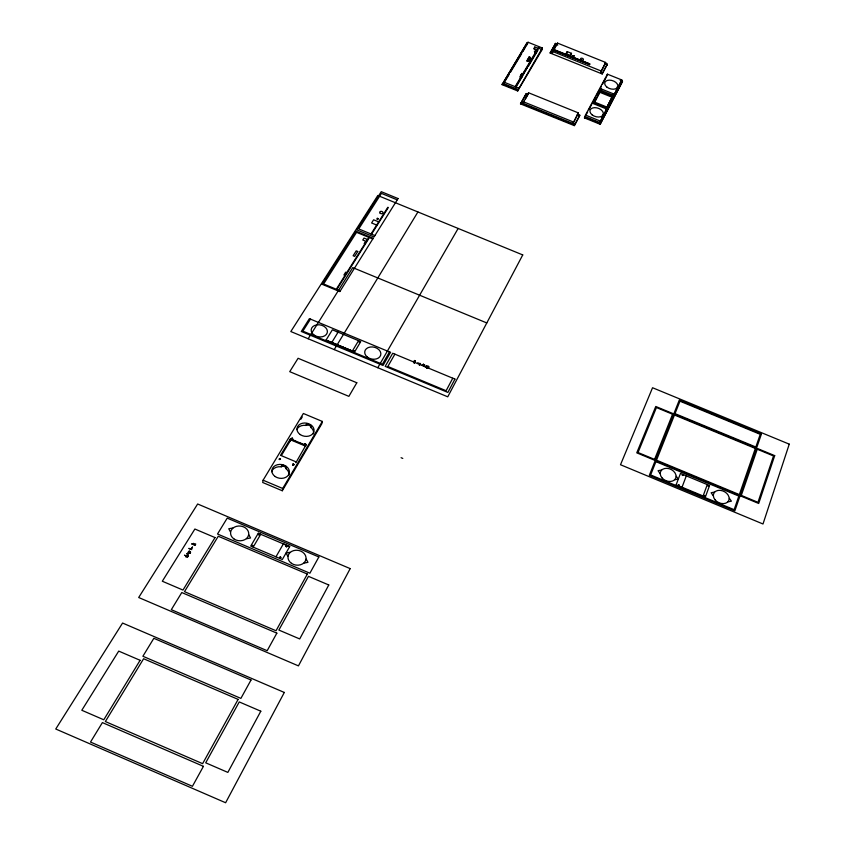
<?xml version="1.0" encoding="UTF-8"?>
<svg xmlns="http://www.w3.org/2000/svg" width="845" height="845" viewBox="0 0 845 845"><rect width="100%" height="100%" fill="white"/><g stroke="black" fill="none" stroke-linecap="round" stroke-linejoin="round"><path stroke-width="1.27" d="M286.941 546.504L286.508 546.039M305.721 444.755C305.827 443.889 304.939 445.759 305.784 444.058M280.635 557.594L280.72 557.214M286.909 546.588L286.075 546.62L286.413 545.902M286.212 546.472L286.835 546.652L286.223 546.662M292.528 439.157L292.581 438.513M293.796 464.285L293.711 465.077M280.392 458.729L280.392 459.437M280.424 458.803L280.413 459.289M535.276 51.239L536.163 50.003L535.614 52.327M534.642 53.531L535.308 51.112M305.679 444.491L305.721 444.692M291.536 438.502L291.831 439.569L292.433 438.449L292.095 439.58L292.391 438.397M293.5 464.021C292.803 464.718 294.102 464.602 293.5 464.856M280.318 458.634L279.315 459.279L280.276 459.015M293.743 464.845L293.743 464.391M263.091 480.203L262.71 482.495L282.293 490.755L321.85 423.725L322.315 421.423L303.366 413.49L263.091 480.203L282.705 488.484L282.293 490.755M279.325 459.31L279.558 458.539L279.42 459.437M279.695 557.246L280.762 557.732M279.674 458.476L279.695 459.585M290.025 441.143L290.448 438.84L305.827 445.304L305.658 446.171L290.3 439.727M252.792 545.754L252.761 545.564M295.877 462.711L305.827 445.304M502.099 84.648L527.048 42.884L502.099 84.648L517.7 90.954L542.025 49.76L542.236 48.999L541.92 49.528L538.349 48.091M503.979 82.155L503.567 83.697L518.238 89.623L542.342 47.996L528.051 42.25L503.979 82.155L518.661 88.081M515.577 85.968L515.577 87.88L515.577 85.968L521.481 76.018L521.101 77.413L520.161 77.032L520.541 75.638L521.819 73.494L522.759 73.874L536.015 51.556M523.002 51.46L528.051 42.25M520.161 77.032L521.819 73.494M517.7 90.954L518.238 89.623M521.724 77.518L527.185 67.684L521.566 76.187L521.724 77.518L516.189 86.845M521.101 77.413L522.759 73.874M527.037 61.347L529.16 56.932L530.502 57.471L528.949 60.935M526.414 68.646L526.731 67.505M534.188 49.306L534.822 47.014L537.959 48.271L538.994 47.478L515.725 86.655M577.917 114.424L579.786 115.184L579.554 115.945L574.315 125.63L520.499 103.872L526.277 93.563L528.136 94.313L528.558 92.781L578.381 112.903L572.984 123.539L578.381 112.903M534.811 53.668L535.91 50.098M535.635 51.45L535.318 53.848M536.438 50.108L535.55 53.689L536.237 52.221M536.29 52.01L537.061 49.781L533.924 48.524L534.822 47.014M534.336 51.239L536.427 52.073L537.061 49.781M537.959 48.271L536.427 52.073M528.558 92.781L522.918 103.291L524.217 101.041M526.277 93.563L520.499 103.872M541.92 49.528L542.342 47.996M550.158 53.034L555.566 43.37L550.158 53.034L602.2 73.969L607.323 64.167L604.914 63.195M550.38 52.274L552.186 53.003L553.633 49.739L589.778 63.935L553.792 49.464L553.475 50.299L589.609 64.505L553.623 50.035M553.475 50.299L553.633 49.739M552.186 53.003L557.499 43.095L605.696 62.467L600.626 72.48L602.432 73.209L607.323 64.167M566.551 53.89L567.217 51.608L571.484 53.33L570.819 55.601L566.551 53.89L565.548 55.643M589.461 64.769L589.778 63.935M574.315 125.63L579.786 115.184M620.145 80.328L622.49 81.278L622.247 82.028L600.151 124.268L584.465 117.92L585.479 115.078L607.407 74.17L621.783 79.948L599.76 122.557L585.004 116.589M600.626 72.48L605.696 62.467M607.059 107.135L594.616 102.118L594.341 102.984L600.277 91.524L612.636 96.488L606.794 108.002L594.162 102.974L594.605 101.558L601.334 88.978L613.692 93.953L605.485 110.125L613.692 93.953M602.2 73.969L602.432 73.209M600.277 91.524L601.334 88.978M607.407 74.17L606.689 76.43M599.76 122.557L621.783 79.948M600.151 124.268L622.49 81.278M606.615 107.98L607.069 106.586M612.636 96.488L612.361 97.355L600.013 92.38M280.762 557.267L279.875 557.299L280.413 557.774M738.836 496.078L734.136 509.672L650.629 474.943L655.921 461.645M755.842 447.026L760.246 434.319L679.961 401.185L675.018 413.627M292.645 464.676L293.299 465.215L293.342 464.011M251.831 545.458L252.623 545.923L251.863 545.859M703.114 496.004L707.286 484.597M305.151 445.104C306.059 443.266 305.256 444.734 305.489 444.618M280.223 557.151L280.297 557.816M292.106 438.238L292.043 439.284L292.286 438.259M682.021 487.238L686.309 475.883M280.054 459.205L279.758 458.972M292.074 439.347L292.021 438.323L292.243 439.516M293.595 464.232L293.236 465.141M601.714 91.07L601.165 92.052L601.777 91.566M612.255 96.024L612.319 95.337L611.759 96.383M259.394 534.441L258.306 534.494L259.235 534.79M305.52 444.766C304.644 445.695 304.337 443.245 305.605 444.385M305.436 445.061C305.837 443.192 304.253 444.66 304.728 444.047M534.663 53.436L535.54 52.295M452.772 378.201L446.118 390.728L387.834 366.487L394.879 354.161M594.605 101.558L593.465 103.692L605.939 108.73M594.162 102.974L594.616 102.118M584.465 117.92L587.687 111.91M588.849 109.734L591.764 104.294M592.345 103.206L595.281 97.735M596.454 95.548L599.38 90.066M599.992 88.936L601.207 86.665M602.422 84.384L606.076 77.571M251.863 545.405L252.877 545.405M252.94 545.859L251.926 545.944M429.08 366.709L428.721 367.755M420.092 364.174L419.3 365.23L420.535 363.382M417.705 362.79L419.395 363.382M292.697 464.539L292.645 464.866M289.698 546.578L282.336 559.506L250.722 546.081L258.274 533.269L289.698 546.578L283.371 543.895L275.966 556.813M569.984 55.96L571.484 53.33M565.706 54.238L567.217 51.608M389.471 351.921L382.394 364.227L302.848 331.145L310.474 319.114M377.778 367.712L458.148 228.456M553.792 49.464L557.499 43.095M525.527 98.802L528.136 94.313M253.173 547.137L260.714 534.304L258.274 533.269M282.705 488.484L322.315 421.423M528.167 66.649L537.874 50.288M529.16 56.932L526.9 60.713L528.252 61.262L530.502 57.471M354.562 351.995L360.762 341.591L332.381 329.803L326.022 340.123L354.562 351.995L326.022 340.123M358.555 340.672L352.344 351.066L331.747 342.521L338.084 332.18L336.458 331.504M300.894 419.194L302.257 416.934M503.229 84.257L509.039 74.613M510.369 72.406L521.671 53.668M290.448 438.84L280.519 455.318L296.035 461.845M281.438 455.423L291.103 439.389M334.229 349.598L417.916 211.968M611.495 95.95L611.759 95.411M600.879 91.672L601.397 91.598M191.561 548.489L192.364 547.18M191.72 548.563L192.502 547.042M364.892 243.761L336.88 288.325L337.408 288.546L368.864 238.48L368.346 238.269L365.927 242.124A1.257 0.877 12.3 0 0 365.568 241.923L365.579 241.913M365.114 243.55L365.853 242.367M371.039 233.98L387.813 207.31L388.32 207.511L371.557 234.192M308.161 338.75L352.766 267.611L486.794 322.948M292.75 464.254L293.532 464.644M292.951 464.148L293.479 464.137M259.373 534.917L259.045 534.959M258.38 534.357L259.13 534.22M291.43 439.062L291.662 438.375M612.435 95.665L612.498 95.569M305.489 444.322L304.95 444.396L305.499 444.185M304.791 444.248L305.013 444.892M612.276 95.305L611.843 96.414L612.414 95.432M353.717 350.622L354.287 350.749M354.213 351.055L353.696 350.971M359.051 341.686L359.621 341.813M359.505 342.13L359.019 342.014M279.473 458.867L280.191 459.236M280.022 459.426L279.621 458.634M427.021 365.98L425.151 366.941L426.915 365.885M678.641 484.724L679.211 484.977M679.031 485.252L678.535 484.998M601.724 91.725L601.555 91.175M305.182 443.9L305.14 444.903M293.247 464.148L292.951 465.099L293.321 464.602M305.045 443.921L304.844 445.019M704.434 495.434L704.984 495.719M704.857 495.962L704.307 495.698M292.053 438.893L291.979 438.323L291.895 439.506M291.81 438.83L292.37 439.009M708.004 485.632L708.554 485.896M708.427 486.16L707.878 485.896M682.369 474.985L682.908 475.249M682.781 475.503L682.242 475.249M304.876 444.206L305.277 444.248M283.202 465.099L281.617 465.574L281.322 466.841A8.799 6.929 8.7 0 0 271.657 471.721M281.417 466.672L283.688 465.986M307.929 423.736L306.386 424.179L306.091 425.436A8.587 6.633 9.9 0 0 296.88 429.587M306.186 425.288L308.383 424.644M612.213 95.844L612.034 95.242M601.555 91.535C600.975 91.915 600.732 91.175 601.703 91.471M728.136 501.824L731.4 501.169L729.372 498.318M714.405 492.096L711.141 492.751L713.148 495.592M304.01 563.119L307.971 562.337L306.228 559.136M290.057 552.281L286.085 553.053L287.807 556.242M674.954 479.717L678.25 479.083L676.285 476.263M661.371 470.063L658.075 470.697L660.019 473.517M246.55 538.74L250.553 537.99L248.884 534.832M232.776 527.998L228.763 528.748L230.421 531.896M415.011 361.723L413.627 361.84L414.937 361.607L414.272 360.435L415.085 361.586M293.13 464.56L293.067 465.141M305.151 444.206L304.929 444.829M365.315 241.807L364.227 243.55M555.26 43.898L557.066 44.616M605.221 63.977L607.027 64.695M555.355 44.13L557.763 45.102M604.671 63.945L607.08 64.917M291.736 439.358L291.609 439.463M552.619 51.471L601.091 70.969M526.731 43.422L527.639 43.782M526.086 44.479L526.995 44.838M528.727 58.506L530.079 59.044M600.89 90.383L613.238 95.348M521.439 74.888L522.379 75.268M520.541 75.638L522.03 76.377M585.479 115.078L600.246 121.046M502.31 83.877L517.911 90.183M584.698 117.17L600.394 123.507M577.114 114.962L579.554 115.945M523.34 101.749L573.459 122.018M521.048 102.53L574.864 124.299M520.71 103.101L574.547 124.88M397.234 199.864L381.422 193.389L358.745 228.921L374.895 235.565M378.634 221.855L373.617 219.795L371.61 222.974L376.638 225.034M372.751 238.987L356.569 232.333L323.603 283.983L340.281 290.881M367.554 239.526L364.005 238.058L362.78 240.012L366.329 241.469M364.47 243.645L364.491 243.656A1.257 0.877 12.3 0 0 364.86 243.772M346.746 272.629L345.679 272.185L343.926 274.963L344.992 275.407M672.578 414.23L656.428 407.554L638.017 452.519L654.558 459.384M757.247 449.234L773.513 455.951L757.965 502.321L741.308 495.402M401.09 457.705L402.79 458.423M292.064 439.791L293.025 440.192M293.975 440.594L295.412 441.206M300.207 443.213L301.158 443.614M302.119 444.016L303.08 444.417M190.579 549.123L188.836 548.373L191.815 549.641M187.389 557.362L185.784 556.876M188.34 555.492L186.766 553.57L188.477 555.408M310.548 424.824L310.738 427.39A8.587 6.633 9.9 0 1 313.463 433.897M310.126 425.373L310.833 427.232M285.885 466.229L286.085 468.838A8.799 6.929 8.7 0 1 288.905 475.08M285.547 466.936L286.18 468.679M580.515 60.417A1.5 0.929 17.3 0 1 581.36 60.417M602.929 114.656A6.918 4.394 17.9 0 1 601.408 117.539M617.368 86.539A6.792 4.236 18.1 0 1 616.364 89.496M281.522 465.743A8.809 6.94 8.7 0 1 286.275 467.739M306.302 424.338A8.598 6.633 9.9 0 1 310.96 426.292M572.678 55.569L574.251 55.981L572.678 55.569M423.461 364.248L423.366 365.684C425.753 362.42 424.01 368.821 424.57 364.934L423.366 365.896L423.271 364.396L421.972 365.315L423.461 364.248M304.686 444.174L304.686 444.143M789.251 444.153L762.993 523.995L620.505 464.739L652.551 387.739L789.251 444.153M774.707 455.635L758.694 503.472L741.044 496.142L757.5 448.526L774.707 455.635M755.345 448.441L739.354 494.589L656.502 460.187L674.468 415.011L755.345 448.441M739.819 496.48L734.854 510.834L649.351 475.281L654.949 461.243L739.819 496.48M756.55 448.125L740.072 495.74L655.234 460.514L673.792 413.934L756.55 448.125M761.429 434.013L756.793 447.417L674.067 413.237L679.295 400.107L761.429 434.013M709.546 485.537L705.395 496.934L676.148 484.776L680.468 473.453L709.546 485.537M672.852 413.543L654.273 460.113L636.76 452.835L655.773 406.477L672.852 413.543M292.581 438.851L292.433 439.389L292.55 438.84M522.749 254.926L447.744 396.823L290.817 331.536L377.81 195.522L522.749 254.926M454.937 379.109L447.882 392.439L385.204 366.371L392.714 353.263L454.937 379.109M284.311 692.456L225.626 802.75L55.749 729.013L122.578 623.05L284.311 692.456M350.189 568.611L298.443 665.881L138.686 597.51L197.656 503.99L350.189 568.611M260.809 711.205L227.854 772.404L205.705 762.813L239.251 701.931L260.809 711.205M328.779 584.972L299.711 638.947L278.871 630.053L308.467 576.343L328.779 584.972M428.204 366.223L426.989 368.431L428.204 366.223M238.121 699.396L202.62 763.669L105.35 721.545L143.618 658.741L238.121 699.396M307.348 574.061L276.03 630.75L184.495 591.658L218.263 536.248L307.348 574.061M203.434 766.341L192.438 786.294L90.51 742.058L102.393 722.591L203.434 766.341M251.018 680.014L240.888 698.393L142.889 656.259L153.843 638.313L251.018 680.014M276.854 633.148L267.178 650.703L171.313 609.689L181.781 592.546L276.854 633.148M318.861 556.961L309.893 573.216L217.514 534.008L227.21 518.133L318.861 556.961M415.455 360.931L414.23 363.128L415.455 360.931M390.559 352.365L383.028 365.462L301.285 331.472L309.397 318.66L390.559 352.365M356.812 382.764L348.879 396.358L289.729 371.663L298.095 358.28L356.812 382.764M140.101 660.304L103.777 719.782L81.807 710.265L118.722 651.104L140.101 660.304M215.031 537.578L182.985 590.063L162.314 581.233L194.878 529.023L215.031 537.578M188.065 556.591L184.537 555.292L188.065 556.591M190.083 553.338L187.548 553.084L189.745 553.285L188.329 551.838L190.474 552.112C185.995 548.764 194.149 553.876 188.541 552.038L190.083 553.338M195.142 545.152L191.635 543.853L193.917 544.624L193.632 543.303L194.075 544.571L195.797 544.096L194.118 544.708L195.142 545.152M373.184 238.301L339.827 291.609L322.082 284.269L355.988 231.234L373.184 238.301M398.048 198.564L374.039 236.938L356.854 229.872L381.253 191.678L398.048 198.564M357.741 251.493L354.657 256.384L353.125 255.75L356.22 250.859L357.741 251.493M378.306 218.802C376.331 221.179 376.511 216.563 378.306 218.802M580.969 59.668A1.5 0.929 17.3 0 0 583.377 59.646A1.5 0.929 17.3 0 0 581.54 58.178A1.5 0.929 17.3 0 0 580.969 59.668M592.091 114.825A6.929 4.394 17.9 0 0 603.214 114.55A6.929 4.394 17.9 0 0 594.648 107.653A6.929 4.394 17.9 0 0 592.091 114.825M606.858 87.056A6.802 4.236 18.1 0 0 617.748 86.845A6.802 4.236 18.1 0 0 609.308 80.138A6.802 4.236 18.1 0 0 606.858 87.056M662.015 477.9A8.249 6.19 24.3 0 0 675.577 478.481A8.249 6.19 24.3 0 0 666.863 468.331A8.249 6.19 24.3 0 0 662.015 477.9M715.05 499.796A8.292 6.19 26.4 0 0 728.622 500.779A8.292 6.19 26.4 0 0 720.109 490.343A8.292 6.19 26.4 0 0 715.05 499.796M291.419 563.309A9.094 7.447 9 0 0 305.974 559.232A9.094 7.447 9 0 0 293.637 550.602A9.094 7.447 9 0 0 291.419 563.309M233.885 538.899A9.126 7.383 6.2 0 0 248.631 534.917A9.126 7.383 6.2 0 0 236.431 526.35A9.126 7.383 6.2 0 0 233.885 538.899M275.164 476.538A8.809 6.94 8.7 0 0 289.307 472.915A8.809 6.94 8.7 0 0 277.403 464.729A8.809 6.94 8.7 0 0 275.164 476.538M300.26 434.594A8.608 6.633 10 0 0 313.991 431.214A8.608 6.633 10 0 0 302.309 423.282A8.608 6.633 10 0 0 300.26 434.594M367.364 357.097A8.175 6.052 12.6 0 0 380.694 355.143A8.175 6.052 12.6 0 0 370.3 347.02A8.175 6.052 12.6 0 0 367.364 357.097M313.738 334.8A8.186 6.01 10.8 0 0 327.195 332.919A8.186 6.01 10.8 0 0 316.938 324.85A8.186 6.01 10.8 0 0 313.738 334.8M380.25 213.289A1.69 1.162 12.8 0 0 382.996 212.972A1.69 1.162 12.8 0 0 380.852 211.356A1.69 1.162 12.8 0 0 380.25 213.289"/></g></svg>
